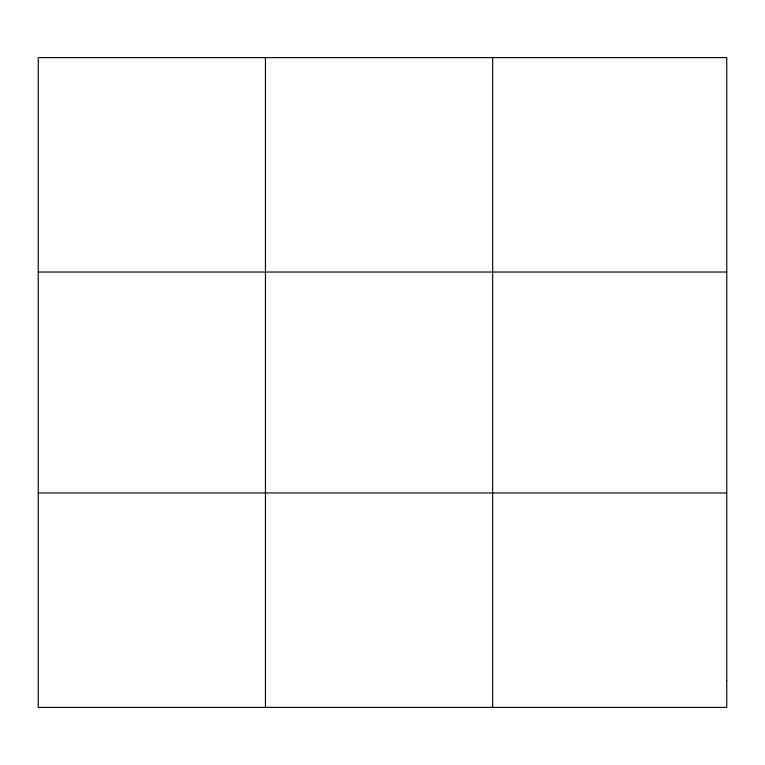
<?xml version="1.0" encoding="UTF-8"?>
<svg xmlns="http://www.w3.org/2000/svg" width="765" height="765" viewBox="0 0 765 765"><rect width="100%" height="100%" fill="white"/><g stroke="black" fill="none" stroke-linecap="round" stroke-linejoin="round"><path stroke-width="1.15" d="M265.455 707.386L265.455 57.614M492.66 707.386L492.66 57.614M38.25 272.034L726.75 272.034M38.25 492.966L726.75 492.966M726.75 680.582L726.75 707.386L38.25 707.386L38.25 57.614L726.75 57.614L726.75 680.582"/></g></svg>
